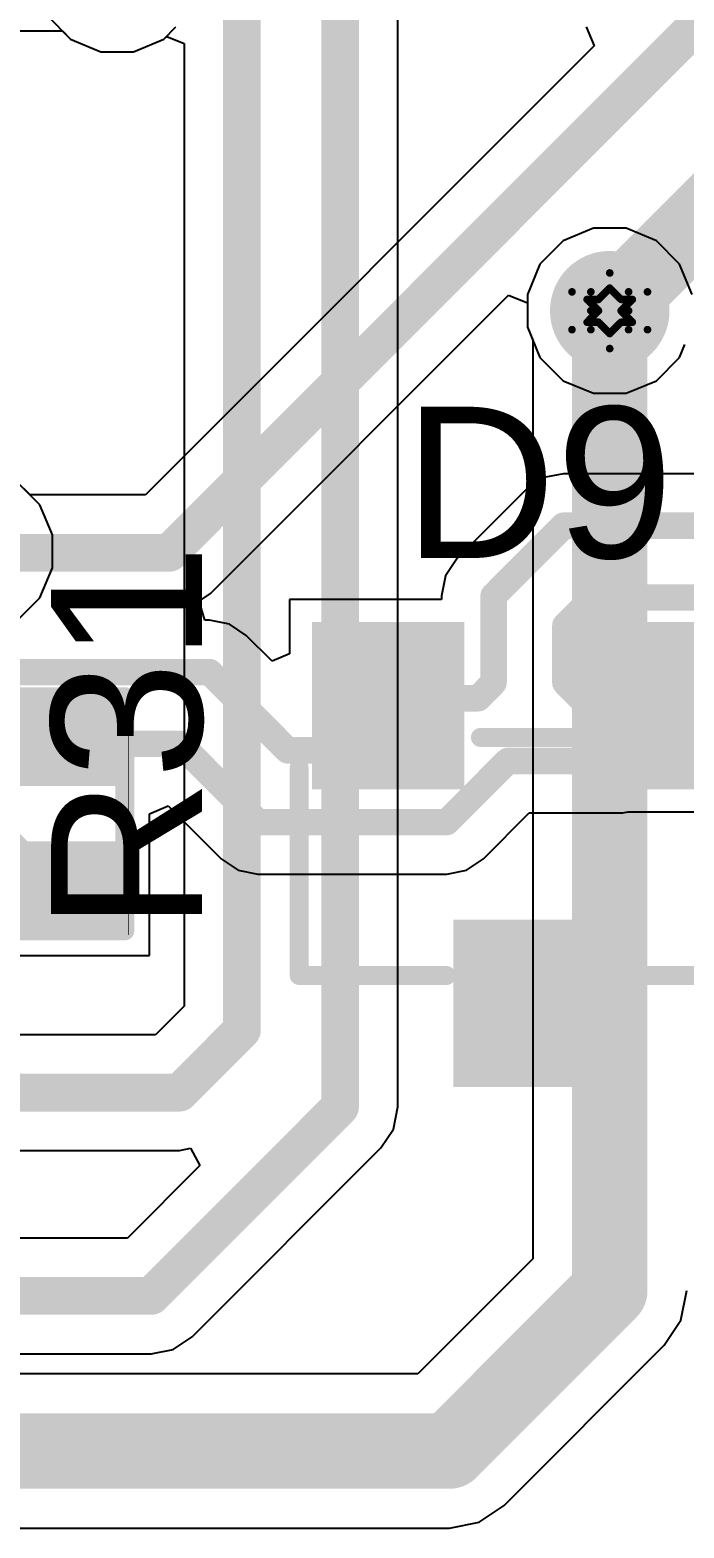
# Model space of a CAD drawing. Header units: inches. Extents: x -18 to 237, y -41 to 211.
# Drawn here: x 33.65 to 38.05, y 29.28 to 39.34 of the extents above; entities that cross this region are included whole.
import ezdxf

# ---------------------------------------------------------------- set-up
doc = ezdxf.new("R2010")
doc.units = ezdxf.units.IN
for name, color, linetype in [('Bottom Layer', 5, 'Continuous'), ('Bottom Solder', 6, 'Continuous'), ('Drill Drawing', 1, 'Continuous'), ('Top Layer', 1, 'Continuous'), ('Top Overlay', 2, 'Continuous'), ('Top Paste', 8, 'Continuous'), ('Top Solder', 216, 'Continuous'), ('Via Holes', 16, 'Continuous')]:
    doc.layers.add(name, color=color, linetype=linetype)
doc.styles.add('Arial', font='', dxfattribs={"height": 0.2})
doc.styles.get('Arial').set_extended_font_data('Arial')

# ---------------------------------------------------------------- blocks, each defined once
blk = doc.blocks.new('S___23_21')
at = {"layer": 'Top Layer'}
for points in [[(-0.41, 1.46), (0.41, 1.46), (0.41, 0.54), (-0.41, 0.54)], [(-1.36, -0.54), (-0.54, -0.54), (-0.54, -1.46), (-1.36, -1.46)], [(0.54, -0.54), (1.36, -0.54), (1.36, -1.46), (0.54, -1.46)]]:
    blk.add_hatch(color=1, dxfattribs=at).paths.add_polyline_path(points)
at = {"layer": 'Top Paste'}
for points in [[(-0.41, 1.46), (0.41, 1.46), (0.41, 0.54), (-0.41, 0.54)], [(-1.36, -0.54), (-0.54, -0.54), (-0.54, -1.46), (-1.36, -1.46)], [(0.54, -0.54), (1.36, -0.54), (1.36, -1.46), (0.54, -1.46)]]:
    blk.add_hatch(color=8, dxfattribs=at).paths.add_polyline_path(points)
at = {"layer": 'Top Solder'}
for points in [[(-0.512, 1.562), (0.512, 1.562), (0.512, 0.438), (-0.512, 0.438)], [(-1.462, -0.438), (-0.438, -0.438), (-0.438, -1.562), (-1.462, -1.562)], [(0.438, -0.438), (1.462, -0.438), (1.462, -1.562), (0.438, -1.562)]]:
    blk.add_hatch(color=216, dxfattribs=at).paths.add_polyline_path(points)
at = {"layer": 'Top Overlay'}
for points in [[(-1.549, 0.813, 0.127, 0.127, 0), (-1.549, -0.584, 0.127, 0.127, 0)], [(-0.559, 0.813, 0.127, 0.127, 0), (-1.549, 0.813, 0.127, 0.127, 0)], [(1.549, 0.813, 0.127, 0.127, 0), (0.559, 0.813, 0.127, 0.127, 0)], [(1.549, 0.813, 0.127, 0.127, 0), (1.549, -0.584, 0.127, 0.127, 0)], [(0.33, -0.787, 0.127, 0.127, 0), (-0.33, -0.787, 0.127, 0.127, 0)], [(-1.549, -1.168, 0.127, 0.127, 0), (-1.676, -1.041, 0.127, 0.127, 0)], [(-1.676, -1.041, 0.127, 0.127, 0), (-1.676, -1.295, 0.127, 0.127, 0)], [(-1.549, -1.168, 0.127, 0.127, 0), (-1.676, -1.295, 0.127, 0.127, 0)]]:
    blk.add_lwpolyline(points, format="xyseb", dxfattribs=at)
for points in [[(-1.581, 0.813, 0.0635, 0.0635, 1), (-1.518, 0.813, 0.0635, 0.0635, 1)], [(-1.581, 0.813, 0.0635, 0.0635, 1), (-1.518, 0.813, 0.0635, 0.0635, 1)], [(-0.591, 0.813, 0.0635, 0.0635, 1), (-0.527, 0.813, 0.0635, 0.0635, 1)], [(0.527, 0.813, 0.0635, 0.0635, 1), (0.591, 0.813, 0.0635, 0.0635, 1)], [(1.518, 0.813, 0.0635, 0.0635, 1), (1.581, 0.813, 0.0635, 0.0635, 1)], [(1.518, 0.813, 0.0635, 0.0635, 1), (1.581, 0.813, 0.0635, 0.0635, 1)], [(-1.581, -0.584, 0.0635, 0.0635, 1), (-1.518, -0.584, 0.0635, 0.0635, 1)], [(1.518, -0.584, 0.0635, 0.0635, 1), (1.581, -0.584, 0.0635, 0.0635, 1)], [(-0.362, -0.787, 0.0635, 0.0635, 1), (-0.298, -0.787, 0.0635, 0.0635, 1)], [(0.298, -0.787, 0.0635, 0.0635, 1), (0.362, -0.787, 0.0635, 0.0635, 1)], [(-1.708, -1.041, 0.0635, 0.0635, 1), (-1.645, -1.041, 0.0635, 0.0635, 1)], [(-1.708, -1.041, 0.0635, 0.0635, 1), (-1.645, -1.041, 0.0635, 0.0635, 1)], [(-1.581, -1.168, 0.0635, 0.0635, 1), (-1.518, -1.168, 0.0635, 0.0635, 1)], [(-1.581, -1.168, 0.0635, 0.0635, 1), (-1.518, -1.168, 0.0635, 0.0635, 1)], [(-1.708, -1.295, 0.0635, 0.0635, 1), (-1.645, -1.295, 0.0635, 0.0635, 1)], [(-1.708, -1.295, 0.0635, 0.0635, 1), (-1.645, -1.295, 0.0635, 0.0635, 1)]]:
    blk.add_lwpolyline(points, format="xyseb", close=True, dxfattribs=at)
blk = doc.blocks.new('R___0402_53')
at = {"layer": 'Top Layer'}
for points in [[(-0.699, -0.318), (-0.699, 0.318), (-0.241, 0.318), (-0.241, -0.318)], [(0.241, -0.318), (0.241, 0.318), (0.699, 0.318), (0.699, -0.318)]]:
    blk.add_hatch(color=1, dxfattribs=at).paths.add_polyline_path(points)
at = {"layer": 'Top Paste'}
for points in [[(-0.699, -0.318), (-0.699, 0.318), (-0.241, 0.318), (-0.241, -0.318)], [(0.241, -0.318), (0.241, 0.318), (0.699, 0.318), (0.699, -0.318)]]:
    blk.add_hatch(color=8, dxfattribs=at).paths.add_polyline_path(points)
at = {"layer": 'Top Solder'}
for points in [[(-0.754, -0.373), (-0.754, 0.373), (-0.186, 0.373), (-0.186, -0.373)], [(0.186, -0.373), (0.186, 0.373), (0.754, 0.373), (0.754, -0.373)]]:
    blk.add_hatch(color=216, dxfattribs=at).paths.add_polyline_path(points)
at = {"layer": 'Top Overlay'}
for points in [[(-0.787, 0.406, 0.127, 0.127, 0), (0.787, 0.406, 0.127, 0.127, 0)], [(-0.787, 0.406, 0.127, 0.127, 0), (-0.787, -0.406, 0.127, 0.127, 0)], [(0.787, 0.406, 0.127, 0.127, 0), (0.787, -0.406, 0.127, 0.127, 0)], [(-0.787, -0.406, 0.127, 0.127, 0), (0.787, -0.406, 0.127, 0.127, 0)], [(-0.813, -0.432, 0.00323, 0.00323, 0), (0.813, -0.432, 0.00323, 0.00323, 0)]]:
    blk.add_lwpolyline(points, format="xyseb", dxfattribs=at)
for points in [[(-0.819, 0.406, 0.0635, 0.0635, 1), (-0.756, 0.406, 0.0635, 0.0635, 1)], [(-0.819, 0.406, 0.0635, 0.0635, 1), (-0.756, 0.406, 0.0635, 0.0635, 1)], [(0.756, 0.406, 0.0635, 0.0635, 1), (0.819, 0.406, 0.0635, 0.0635, 1)], [(0.756, 0.406, 0.0635, 0.0635, 1), (0.819, 0.406, 0.0635, 0.0635, 1)], [(-0.819, -0.406, 0.0635, 0.0635, 1), (-0.756, -0.406, 0.0635, 0.0635, 1)], [(-0.819, -0.406, 0.0635, 0.0635, 1), (-0.756, -0.406, 0.0635, 0.0635, 1)], [(0.756, -0.406, 0.0635, 0.0635, 1), (0.819, -0.406, 0.0635, 0.0635, 1)], [(0.756, -0.406, 0.0635, 0.0635, 1), (0.819, -0.406, 0.0635, 0.0635, 1)], [(-0.814, -0.432, 0.00161, 0.00161, 1), (-0.812, -0.432, 0.00161, 0.00161, 1)], [(0.812, -0.432, 0.00161, 0.00161, 1), (0.814, -0.432, 0.00161, 0.00161, 1)]]:
    blk.add_lwpolyline(points, format="xyseb", close=True, dxfattribs=at)

msp = doc.modelspace()

# ---------------------------------------------------------------- hatches: boundary and pattern name
at = {"layer": 'Bottom Layer'}
h = msp.add_hatch(color=5, dxfattribs=at)
edge = h.paths.add_edge_path()
edge.add_arc((37.552, 37.456), 0.3, 0, 360)
at = {"layer": 'Bottom Solder'}
h = msp.add_hatch(color=6, dxfattribs=at)
edge = h.paths.add_edge_path()
edge.add_arc((37.552, 37.456), 0.402, 0, 360)
at = {"layer": 'Top Layer'}
h = msp.add_hatch(color=1, dxfattribs=at)
edge = h.paths.add_edge_path()
edge.add_arc((37.552, 37.456), 0.3, 0, 360)
at = {"layer": 'Top Solder'}
h = msp.add_hatch(color=216, dxfattribs=at)
edge = h.paths.add_edge_path()
edge.add_arc((37.552, 37.456), 0.402, 0, 360)
at = {"layer": 'Via Holes'}
h = msp.add_hatch(color=7, dxfattribs=at)
edge = h.paths.add_edge_path()
edge.add_arc((37.552, 37.456), 0.15, 0, 360)

# ---------------------------------------------------------------- linework, layer by layer
at = {"layer": 'Bottom Layer'}
for p, q in [((36.126, 32.106), (36.126, 40.945)), ((31.713, 39.337), (33.87, 39.337)), ((33.87, 39.337), (33.925, 39.281)), ((33.925, 39.281), (34.129, 39.197)), ((34.349, 39.197), (34.553, 39.281)), ((34.553, 39.281), (34.572, 39.3)), ((34.572, 39.3), (34.689, 39.251)), ((34.129, 39.197), (34.349, 39.197)), ((34.689, 39.251), (34.689, 32.782)), ((37.442, 38.01), (37.238, 37.925)), ((37.662, 38.01), (37.442, 38.01)), ((37.866, 37.925), (37.662, 38.01)), ((37.238, 37.925), (37.082, 37.77)), ((38.022, 37.77), (37.866, 37.925)), ((37.082, 37.77), (36.998, 37.566)), ((38.106, 37.566), (38.022, 37.77)), ((36.998, 37.566), (36.998, 37.345)), ((36.998, 37.345), (37.034, 37.258)), ((37.034, 37.258), (37.034, 31.086)), ((33.718, 36.153), (33.562, 36.309)), ((33.803, 35.95), (33.718, 36.153)), ((33.803, 35.729), (33.803, 35.95)), ((33.718, 35.526), (33.803, 35.729)), ((33.562, 35.37), (33.718, 35.526)), ((34.689, 32.782), (34.497, 32.591)), ((34.497, 32.591), (32.868, 32.591)), ((36.097, 31.957), (36.126, 32.106)), ((36.012, 31.831), (36.097, 31.957)), ((32.868, 31.814), (34.658, 31.814)), ((34.658, 31.814), (34.732, 31.829)), ((34.732, 31.829), (34.794, 31.712)), ((34.742, 30.561), (36.012, 31.831)), ((34.794, 31.712), (34.307, 31.224)), ((34.307, 31.224), (32.892, 31.224)), ((37.034, 31.086), (36.26, 30.312)), ((38.031, 30.674), (38.07, 30.872)), ((37.918, 30.506), (38.031, 30.674)), ((34.616, 30.477), (34.742, 30.561)), ((36.841, 29.428), (37.918, 30.506)), ((32.985, 30.447), (34.468, 30.447)), ((34.468, 30.447), (34.616, 30.477)), ((36.26, 30.312), (33.047, 30.312)), ((36.673, 29.316), (36.841, 29.428)), ((36.474, 29.276), (36.673, 29.316)), ((30.685, 29.276), (36.474, 29.276))]:
    msp.add_line(p, q, dxfattribs=at)
for points in [[(35.738, 32.106, 0.254, 0.254, 0), (35.738, 40.945, 0.254, 0.254, 0)], [(35.077, 32.622, 0.254, 0.254, 0), (35.077, 40.589, 0.254, 0.254, 0)], [(37.552, 30.872, 0.508, 0.508, 0), (37.552, 37.456, 0.508, 0.508, 0)], [(34.658, 32.202, 0.254, 0.254, 0), (35.077, 32.622, 0.254, 0.254, 0)], [(32.473, 32.202, 0.254, 0.254, 0), (34.658, 32.202, 0.254, 0.254, 0)], [(34.468, 30.836, 0.254, 0.254, 0), (35.738, 32.106, 0.254, 0.254, 0)], [(36.474, 29.794, 0.508, 0.508, 0), (37.552, 30.872, 0.508, 0.508, 0)], [(32.497, 30.836, 0.254, 0.254, 0), (34.468, 30.836, 0.254, 0.254, 0)], [(30.488, 29.794, 0.508, 0.508, 0), (36.474, 29.794, 0.508, 0.508, 0)]]:
    msp.add_lwpolyline(points, format="xyseb", dxfattribs=at)
for points in [[(37.425, 37.456, 0.254, 0.254, 1), (37.679, 37.456, 0.254, 0.254, 1)], [(35.014, 32.622, 0.127, 0.127, 1), (35.141, 32.622, 0.127, 0.127, 1)], [(35.014, 32.622, 0.127, 0.127, 1), (35.141, 32.622, 0.127, 0.127, 1)], [(34.595, 32.202, 0.127, 0.127, 1), (34.722, 32.202, 0.127, 0.127, 1)], [(34.595, 32.202, 0.127, 0.127, 1), (34.722, 32.202, 0.127, 0.127, 1)], [(35.674, 32.106, 0.127, 0.127, 1), (35.801, 32.106, 0.127, 0.127, 1)], [(35.674, 32.106, 0.127, 0.127, 1), (35.801, 32.106, 0.127, 0.127, 1)], [(37.425, 30.872, 0.254, 0.254, 1), (37.679, 30.872, 0.254, 0.254, 1)], [(37.425, 30.872, 0.254, 0.254, 1), (37.679, 30.872, 0.254, 0.254, 1)], [(34.404, 30.836, 0.127, 0.127, 1), (34.531, 30.836, 0.127, 0.127, 1)], [(34.404, 30.836, 0.127, 0.127, 1), (34.531, 30.836, 0.127, 0.127, 1)], [(36.347, 29.794, 0.254, 0.254, 1), (36.601, 29.794, 0.254, 0.254, 1)], [(36.347, 29.794, 0.254, 0.254, 1), (36.601, 29.794, 0.254, 0.254, 1)]]:
    msp.add_lwpolyline(points, format="xyseb", close=True, dxfattribs=at)
at = {"layer": 'Drill Drawing'}
for points in [[(37.425, 37.583, 0.0508, 0.0508, 0), (37.552, 37.71, 0.0508, 0.0508, 0)], [(37.552, 37.71, 0.0508, 0.0508, 0), (37.679, 37.583, 0.0508, 0.0508, 0)], [(37.298, 37.583, 0.0508, 0.0508, 0), (37.425, 37.456, 0.0508, 0.0508, 0)], [(37.298, 37.583, 0.0508, 0.0508, 0), (37.425, 37.583, 0.0508, 0.0508, 0)], [(37.4, 37.532, 0.0508, 0.0508, 0), (37.476, 37.456, 0.0508, 0.0508, 0)], [(37.4, 37.532, 0.0508, 0.0508, 0), (37.476, 37.532, 0.0508, 0.0508, 0)], [(37.476, 37.532, 0.0508, 0.0508, 0), (37.552, 37.608, 0.0508, 0.0508, 0)], [(37.552, 37.608, 0.0508, 0.0508, 0), (37.628, 37.532, 0.0508, 0.0508, 0)], [(37.628, 37.532, 0.0508, 0.0508, 0), (37.704, 37.532, 0.0508, 0.0508, 0)], [(37.628, 37.456, 0.0508, 0.0508, 0), (37.704, 37.532, 0.0508, 0.0508, 0)], [(37.679, 37.583, 0.0508, 0.0508, 0), (37.806, 37.583, 0.0508, 0.0508, 0)], [(37.679, 37.456, 0.0508, 0.0508, 0), (37.806, 37.583, 0.0508, 0.0508, 0)], [(37.298, 37.329, 0.0508, 0.0508, 0), (37.425, 37.456, 0.0508, 0.0508, 0)], [(37.4, 37.379, 0.0508, 0.0508, 0), (37.476, 37.456, 0.0508, 0.0508, 0)], [(37.628, 37.456, 0.0508, 0.0508, 0), (37.704, 37.379, 0.0508, 0.0508, 0)], [(37.679, 37.456, 0.0508, 0.0508, 0), (37.806, 37.329, 0.0508, 0.0508, 0)], [(37.298, 37.329, 0.0508, 0.0508, 0), (37.425, 37.329, 0.0508, 0.0508, 0)], [(37.4, 37.379, 0.0508, 0.0508, 0), (37.476, 37.379, 0.0508, 0.0508, 0)], [(37.425, 37.329, 0.0508, 0.0508, 0), (37.552, 37.202, 0.0508, 0.0508, 0)], [(37.476, 37.379, 0.0508, 0.0508, 0), (37.552, 37.303, 0.0508, 0.0508, 0)], [(37.552, 37.303, 0.0508, 0.0508, 0), (37.628, 37.379, 0.0508, 0.0508, 0)], [(37.552, 37.202, 0.0508, 0.0508, 0), (37.679, 37.329, 0.0508, 0.0508, 0)], [(37.628, 37.379, 0.0508, 0.0508, 0), (37.704, 37.379, 0.0508, 0.0508, 0)], [(37.679, 37.329, 0.0508, 0.0508, 0), (37.806, 37.329, 0.0508, 0.0508, 0)]]:
    msp.add_lwpolyline(points, format="xyseb", dxfattribs=at)
for points in [[(37.539, 37.71, 0.0254, 0.0254, 1), (37.565, 37.71, 0.0254, 0.0254, 1)], [(37.539, 37.71, 0.0254, 0.0254, 1), (37.565, 37.71, 0.0254, 0.0254, 1)], [(37.285, 37.583, 0.0254, 0.0254, 1), (37.311, 37.583, 0.0254, 0.0254, 1)], [(37.285, 37.583, 0.0254, 0.0254, 1), (37.311, 37.583, 0.0254, 0.0254, 1)], [(37.387, 37.532, 0.0254, 0.0254, 1), (37.412, 37.532, 0.0254, 0.0254, 1)], [(37.387, 37.532, 0.0254, 0.0254, 1), (37.412, 37.532, 0.0254, 0.0254, 1)], [(37.412, 37.583, 0.0254, 0.0254, 1), (37.438, 37.583, 0.0254, 0.0254, 1)], [(37.412, 37.583, 0.0254, 0.0254, 1), (37.438, 37.583, 0.0254, 0.0254, 1)], [(37.463, 37.532, 0.0254, 0.0254, 1), (37.489, 37.532, 0.0254, 0.0254, 1)], [(37.463, 37.532, 0.0254, 0.0254, 1), (37.489, 37.532, 0.0254, 0.0254, 1)], [(37.539, 37.608, 0.0254, 0.0254, 1), (37.565, 37.608, 0.0254, 0.0254, 1)], [(37.539, 37.608, 0.0254, 0.0254, 1), (37.565, 37.608, 0.0254, 0.0254, 1)], [(37.616, 37.532, 0.0254, 0.0254, 1), (37.641, 37.532, 0.0254, 0.0254, 1)], [(37.616, 37.532, 0.0254, 0.0254, 1), (37.641, 37.532, 0.0254, 0.0254, 1)], [(37.666, 37.583, 0.0254, 0.0254, 1), (37.692, 37.583, 0.0254, 0.0254, 1)], [(37.666, 37.583, 0.0254, 0.0254, 1), (37.692, 37.583, 0.0254, 0.0254, 1)], [(37.692, 37.532, 0.0254, 0.0254, 1), (37.717, 37.532, 0.0254, 0.0254, 1)], [(37.692, 37.532, 0.0254, 0.0254, 1), (37.717, 37.532, 0.0254, 0.0254, 1)], [(37.793, 37.583, 0.0254, 0.0254, 1), (37.819, 37.583, 0.0254, 0.0254, 1)], [(37.793, 37.583, 0.0254, 0.0254, 1), (37.819, 37.583, 0.0254, 0.0254, 1)], [(37.412, 37.456, 0.0254, 0.0254, 1), (37.438, 37.456, 0.0254, 0.0254, 1)], [(37.412, 37.456, 0.0254, 0.0254, 1), (37.438, 37.456, 0.0254, 0.0254, 1)], [(37.463, 37.456, 0.0254, 0.0254, 1), (37.489, 37.456, 0.0254, 0.0254, 1)], [(37.463, 37.456, 0.0254, 0.0254, 1), (37.489, 37.456, 0.0254, 0.0254, 1)], [(37.616, 37.456, 0.0254, 0.0254, 1), (37.641, 37.456, 0.0254, 0.0254, 1)], [(37.616, 37.456, 0.0254, 0.0254, 1), (37.641, 37.456, 0.0254, 0.0254, 1)], [(37.666, 37.456, 0.0254, 0.0254, 1), (37.692, 37.456, 0.0254, 0.0254, 1)], [(37.666, 37.456, 0.0254, 0.0254, 1), (37.692, 37.456, 0.0254, 0.0254, 1)], [(37.285, 37.329, 0.0254, 0.0254, 1), (37.311, 37.329, 0.0254, 0.0254, 1)], [(37.285, 37.329, 0.0254, 0.0254, 1), (37.311, 37.329, 0.0254, 0.0254, 1)], [(37.387, 37.379, 0.0254, 0.0254, 1), (37.412, 37.379, 0.0254, 0.0254, 1)], [(37.387, 37.379, 0.0254, 0.0254, 1), (37.412, 37.379, 0.0254, 0.0254, 1)], [(37.412, 37.329, 0.0254, 0.0254, 1), (37.438, 37.329, 0.0254, 0.0254, 1)], [(37.412, 37.329, 0.0254, 0.0254, 1), (37.438, 37.329, 0.0254, 0.0254, 1)], [(37.463, 37.379, 0.0254, 0.0254, 1), (37.489, 37.379, 0.0254, 0.0254, 1)], [(37.463, 37.379, 0.0254, 0.0254, 1), (37.489, 37.379, 0.0254, 0.0254, 1)], [(37.616, 37.379, 0.0254, 0.0254, 1), (37.641, 37.379, 0.0254, 0.0254, 1)], [(37.616, 37.379, 0.0254, 0.0254, 1), (37.641, 37.379, 0.0254, 0.0254, 1)], [(37.666, 37.329, 0.0254, 0.0254, 1), (37.692, 37.329, 0.0254, 0.0254, 1)], [(37.666, 37.329, 0.0254, 0.0254, 1), (37.692, 37.329, 0.0254, 0.0254, 1)], [(37.692, 37.379, 0.0254, 0.0254, 1), (37.717, 37.379, 0.0254, 0.0254, 1)], [(37.692, 37.379, 0.0254, 0.0254, 1), (37.717, 37.379, 0.0254, 0.0254, 1)], [(37.793, 37.329, 0.0254, 0.0254, 1), (37.819, 37.329, 0.0254, 0.0254, 1)], [(37.793, 37.329, 0.0254, 0.0254, 1), (37.819, 37.329, 0.0254, 0.0254, 1)], [(37.539, 37.303, 0.0254, 0.0254, 1), (37.565, 37.303, 0.0254, 0.0254, 1)], [(37.539, 37.303, 0.0254, 0.0254, 1), (37.565, 37.303, 0.0254, 0.0254, 1)], [(37.539, 37.202, 0.0254, 0.0254, 1), (37.565, 37.202, 0.0254, 0.0254, 1)], [(37.539, 37.202, 0.0254, 0.0254, 1), (37.565, 37.202, 0.0254, 0.0254, 1)]]:
    msp.add_lwpolyline(points, format="xyseb", close=True, dxfattribs=at)
at = {"layer": 'Top Layer'}
for p, q in [((33.77, 39.437), (33.925, 39.281)), ((34.553, 39.281), (34.634, 39.363)), ((37.394, 39.363), (37.447, 39.236)), ((33.925, 39.281), (34.129, 39.197)), ((34.349, 39.197), (34.553, 39.281)), ((34.129, 39.197), (34.349, 39.197)), ((37.447, 39.236), (34.43, 36.219)), ((34.866, 35.556), (36.871, 37.561)), ((36.871, 37.561), (36.998, 37.509)), ((36.998, 37.509), (36.998, 37.345)), ((36.998, 37.345), (37.082, 37.142)), ((38.022, 37.142), (38.058, 37.229)), ((37.082, 37.142), (37.238, 36.986)), ((37.866, 36.986), (38.022, 37.142)), ((37.238, 36.986), (37.442, 36.902)), ((37.662, 36.902), (37.866, 36.986)), ((37.442, 36.902), (37.662, 36.902)), ((37.242, 36.361), (37.108, 36.335)), ((38.993, 36.361), (37.242, 36.361)), ((37.242, 36.361), (37.242, 36.361)), ((33.653, 36.219), (33.562, 36.309)), ((36.994, 36.259), (36.523, 35.788)), ((37.108, 36.335), (36.994, 36.259)), ((36.994, 36.259), (36.994, 36.259)), ((34.43, 36.219), (33.653, 36.219)), ((36.523, 35.788), (36.448, 35.675)), ((36.448, 35.675), (36.421, 35.541)), ((34.79, 35.505), (34.866, 35.556)), ((36.421, 35.541), (36.421, 35.516)), ((34.828, 35.378), (34.79, 35.505)), ((36.421, 35.516), (35.398, 35.516)), ((35.398, 35.516), (35.398, 35.15)), ((34.86, 35.378), (34.828, 35.378)), ((34.993, 35.351), (34.86, 35.378)), ((35.107, 35.275), (34.993, 35.351)), ((35.281, 35.102), (35.107, 35.275)), ((35.398, 35.15), (35.281, 35.102)), ((34.455, 34.076), (34.582, 34.129)), ((34.582, 34.129), (34.938, 33.773)), ((34.455, 33.123), (34.455, 34.076)), ((36.702, 33.773), (37.011, 34.082)), ((37.011, 34.082), (37.641, 34.082)), ((37.641, 34.082), (37.675, 34.088)), ((37.675, 34.088), (38.626, 34.088)), ((34.938, 33.773), (34.938, 33.773)), ((34.938, 33.773), (35.052, 33.697)), ((36.589, 33.697), (36.702, 33.773)), ((35.052, 33.697), (35.185, 33.67)), ((35.185, 33.67), (35.185, 33.67)), ((35.185, 33.67), (36.455, 33.67)), ((36.455, 33.67), (36.589, 33.697)), ((32.351, 33.123), (34.455, 33.123))]:
    msp.add_line(p, q, dxfattribs=at)
for points in [[(34.591, 35.83, 0.254, 0.254, 0), (39.087, 40.326, 0.254, 0.254, 0)], [(37.552, 37.456, 0.508, 0.508, 0), (39.802, 39.705, 0.508, 0.508, 0)], [(36.771, 35.541, 0.178, 0.178, 0), (37.242, 36.012, 0.178, 0.178, 0)], [(37.242, 36.012, 0.178, 0.178, 0), (38.993, 36.012, 0.178, 0.178, 0)], [(33.258, 35.83, 0.254, 0.254, 0), (34.591, 35.83, 0.254, 0.254, 0)], [(36.771, 34.957, 0.178, 0.178, 0), (36.771, 35.541, 0.178, 0.178, 0)], [(37.253, 35.341, 0.178, 0.178, 0), (37.442, 35.529, 0.178, 0.178, 0)], [(37.442, 35.529, 0.178, 0.178, 0), (38.367, 35.529, 0.178, 0.178, 0)], [(37.253, 34.957, 0.178, 0.178, 0), (37.253, 35.341, 0.178, 0.178, 0)], [(33.494, 35.028, 0.178, 0.178, 0), (34.86, 35.028, 0.178, 0.178, 0)], [(34.86, 35.028, 0.178, 0.178, 0), (35.385, 34.502, 0.178, 0.178, 0)], [(36.667, 34.852, 0.178, 0.178, 0), (36.771, 34.957, 0.178, 0.178, 0)], [(37.253, 34.957, 0.178, 0.178, 0), (37.357, 34.852, 0.178, 0.178, 0)], [(36.112, 34.852, 0.178, 0.178, 0), (36.667, 34.852, 0.178, 0.178, 0)], [(37.357, 34.852, 0.178, 0.178, 0), (37.912, 34.852, 0.178, 0.178, 0)], [(37.912, 34.852, 0.178, 0.178, 0), (37.962, 34.802, 0.178, 0.178, 0)], [(35.762, 34.502, 0.178, 0.178, 0), (36.062, 34.802, 0.178, 0.178, 0)], [(37.641, 34.431, 0.178, 0.178, 0), (37.962, 34.752, 0.178, 0.178, 0)], [(37.962, 34.752, 0.178, 0.178, 0), (37.962, 34.802, 0.178, 0.178, 0)], [(33.884, 34.546, 0.178, 0.178, 0), (34.66, 34.546, 0.178, 0.178, 0)], [(34.66, 34.546, 0.178, 0.178, 0), (35.185, 34.02, 0.178, 0.178, 0)], [(35.385, 34.502, 0.178, 0.178, 0), (35.762, 34.502, 0.178, 0.178, 0)], [(36.455, 34.02, 0.178, 0.178, 0), (36.866, 34.431, 0.178, 0.178, 0)], [(36.866, 34.431, 0.178, 0.178, 0), (37.641, 34.431, 0.178, 0.178, 0)], [(33.325, 34.076, 0.178, 0.178, 0), (33.795, 33.606, 0.178, 0.178, 0)], [(35.185, 34.02, 0.178, 0.178, 0), (36.455, 34.02, 0.178, 0.178, 0)], [(33.795, 33.606, 0.178, 0.178, 0), (33.884, 33.606, 0.178, 0.178, 0)], [(33.998, 33.606, 0.178, 0.178, 0), (34.087, 33.606, 0.178, 0.178, 0)]]:
    msp.add_lwpolyline(points, format="xyseb", dxfattribs=at)
for points in [[(37.425, 37.456, 0.254, 0.254, 1), (37.679, 37.456, 0.254, 0.254, 1)], [(37.197, 36.012, 0.0889, 0.0889, 1), (37.286, 36.012, 0.0889, 0.0889, 1)], [(37.197, 36.012, 0.0889, 0.0889, 1), (37.286, 36.012, 0.0889, 0.0889, 1)], [(34.527, 35.83, 0.127, 0.127, 1), (34.654, 35.83, 0.127, 0.127, 1)], [(34.527, 35.83, 0.127, 0.127, 1), (34.654, 35.83, 0.127, 0.127, 1)], [(36.726, 35.541, 0.0889, 0.0889, 1), (36.815, 35.541, 0.0889, 0.0889, 1)], [(36.726, 35.541, 0.0889, 0.0889, 1), (36.815, 35.541, 0.0889, 0.0889, 1)], [(37.397, 35.529, 0.0889, 0.0889, 1), (37.486, 35.529, 0.0889, 0.0889, 1)], [(37.397, 35.529, 0.0889, 0.0889, 1), (37.486, 35.529, 0.0889, 0.0889, 1)], [(37.209, 35.341, 0.0889, 0.0889, 1), (37.298, 35.341, 0.0889, 0.0889, 1)], [(37.209, 35.341, 0.0889, 0.0889, 1), (37.298, 35.341, 0.0889, 0.0889, 1)], [(34.815, 35.028, 0.0889, 0.0889, 1), (34.904, 35.028, 0.0889, 0.0889, 1)], [(34.815, 35.028, 0.0889, 0.0889, 1), (34.904, 35.028, 0.0889, 0.0889, 1)], [(36.726, 34.957, 0.0889, 0.0889, 1), (36.815, 34.957, 0.0889, 0.0889, 1)], [(36.726, 34.957, 0.0889, 0.0889, 1), (36.815, 34.957, 0.0889, 0.0889, 1)], [(37.209, 34.957, 0.0889, 0.0889, 1), (37.298, 34.957, 0.0889, 0.0889, 1)], [(37.209, 34.957, 0.0889, 0.0889, 1), (37.298, 34.957, 0.0889, 0.0889, 1)], [(36.068, 34.852, 0.0889, 0.0889, 1), (36.156, 34.852, 0.0889, 0.0889, 1)], [(36.622, 34.852, 0.0889, 0.0889, 1), (36.711, 34.852, 0.0889, 0.0889, 1)], [(36.622, 34.852, 0.0889, 0.0889, 1), (36.711, 34.852, 0.0889, 0.0889, 1)], [(37.313, 34.852, 0.0889, 0.0889, 1), (37.402, 34.852, 0.0889, 0.0889, 1)], [(37.313, 34.852, 0.0889, 0.0889, 1), (37.402, 34.852, 0.0889, 0.0889, 1)], [(37.868, 34.852, 0.0889, 0.0889, 1), (37.956, 34.852, 0.0889, 0.0889, 1)], [(37.868, 34.852, 0.0889, 0.0889, 1), (37.956, 34.852, 0.0889, 0.0889, 1)], [(36.018, 34.802, 0.0889, 0.0889, 1), (36.106, 34.802, 0.0889, 0.0889, 1)], [(37.918, 34.802, 0.0889, 0.0889, 1), (38.006, 34.802, 0.0889, 0.0889, 1)], [(37.918, 34.802, 0.0889, 0.0889, 1), (38.006, 34.802, 0.0889, 0.0889, 1)], [(37.918, 34.752, 0.0889, 0.0889, 1), (38.006, 34.752, 0.0889, 0.0889, 1)], [(37.918, 34.752, 0.0889, 0.0889, 1), (38.006, 34.752, 0.0889, 0.0889, 1)], [(33.839, 34.546, 0.0889, 0.0889, 1), (33.928, 34.546, 0.0889, 0.0889, 1)], [(34.615, 34.546, 0.0889, 0.0889, 1), (34.704, 34.546, 0.0889, 0.0889, 1)], [(34.615, 34.546, 0.0889, 0.0889, 1), (34.704, 34.546, 0.0889, 0.0889, 1)], [(35.341, 34.502, 0.0889, 0.0889, 1), (35.43, 34.502, 0.0889, 0.0889, 1)], [(35.341, 34.502, 0.0889, 0.0889, 1), (35.43, 34.502, 0.0889, 0.0889, 1)], [(35.718, 34.502, 0.0889, 0.0889, 1), (35.806, 34.502, 0.0889, 0.0889, 1)], [(35.718, 34.502, 0.0889, 0.0889, 1), (35.806, 34.502, 0.0889, 0.0889, 1)], [(36.822, 34.431, 0.0889, 0.0889, 1), (36.911, 34.431, 0.0889, 0.0889, 1)], [(36.822, 34.431, 0.0889, 0.0889, 1), (36.911, 34.431, 0.0889, 0.0889, 1)], [(37.596, 34.431, 0.0889, 0.0889, 1), (37.685, 34.431, 0.0889, 0.0889, 1)], [(37.596, 34.431, 0.0889, 0.0889, 1), (37.685, 34.431, 0.0889, 0.0889, 1)], [(35.141, 34.02, 0.0889, 0.0889, 1), (35.23, 34.02, 0.0889, 0.0889, 1)], [(35.141, 34.02, 0.0889, 0.0889, 1), (35.23, 34.02, 0.0889, 0.0889, 1)], [(36.41, 34.02, 0.0889, 0.0889, 1), (36.499, 34.02, 0.0889, 0.0889, 1)], [(36.41, 34.02, 0.0889, 0.0889, 1), (36.499, 34.02, 0.0889, 0.0889, 1)], [(33.75, 33.606, 0.0889, 0.0889, 1), (33.839, 33.606, 0.0889, 0.0889, 1)], [(33.75, 33.606, 0.0889, 0.0889, 1), (33.839, 33.606, 0.0889, 0.0889, 1)], [(33.839, 33.606, 0.0889, 0.0889, 1), (33.928, 33.606, 0.0889, 0.0889, 1)], [(33.953, 33.606, 0.0889, 0.0889, 1), (34.042, 33.606, 0.0889, 0.0889, 1)], [(34.042, 33.606, 0.0889, 0.0889, 1), (34.131, 33.606, 0.0889, 0.0889, 1)]]:
    msp.add_lwpolyline(points, format="xyseb", close=True, dxfattribs=at)

# ---------------------------------------------------------------- block references
for name, p, rotation in [('S___23_21', (37.012, 33.802), 180), ('R___0402_53', (33.884, 34.076), 90)]:
    msp.add_blockref(name, p, dxfattribs=dict(rotation=rotation))

# ---------------------------------------------------------------- texts
at = {"layer": 'Top Overlay', "style": 'Arial'}
msp.add_text('D9', height=1.016, dxfattribs=at).set_placement((36.166, 35.795))
msp.add_text('R31', height=1.016, rotation=90, dxfattribs=at).set_placement((34.81, 33.285))

doc.saveas('drawing.dxf')
